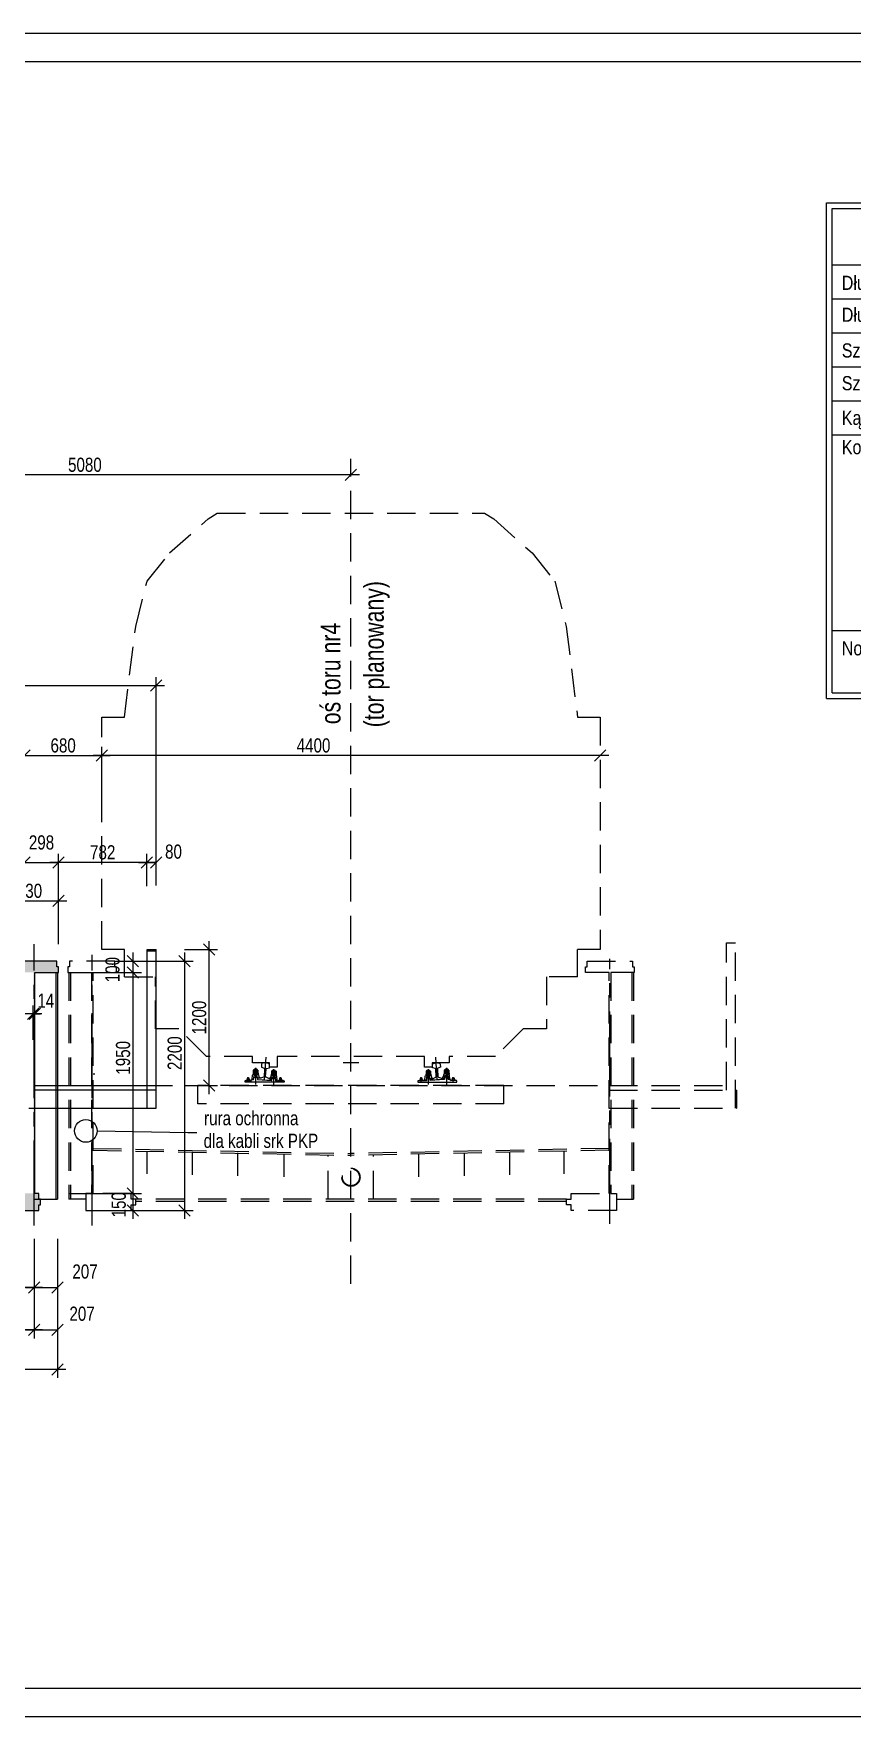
# Model space of a CAD drawing. Header units: millimetres. Extents: x -1069826 to 2704411, y -432732 to 412301.
# Drawn here: x 539081 to 546307, y -25263 to -10413 of the extents above; entities that cross this region are included whole.
import ezdxf
from ezdxf.enums import TextEntityAlignment as Align

# ---------------------------------------------------------------- set-up
doc = ezdxf.new("R2010")
doc.units = ezdxf.units.MM
doc.header["$LTSCALE"] = 1000
doc.header["$MEASUREMENT"] = 0
doc.linetypes.add('CENTER2', pattern=[1.125, 0.75, -0.125, 0.125, -0.125])
doc.linetypes.add('HIDDEN', pattern=[0.375, 0.25, -0.125])
for name, color, linetype in [('0-RAM-L', 7, 'Continuous'), ('0-T', 7, 'Continuous'), ('00XX00-S', 7, 'Continuous'), ('00XX00-T', 7, 'Continuous'), ('DROGO-T', 7, 'Continuous'), ('WIADUKT', 7, 'Continuous')]:
    doc.layers.add(name, color=color, linetype=linetype)
doc.styles.add('CDMSTYLE', font='CDMSIMPL', dxfattribs={"width": 0.8, "bigfont": 'CDMBIGPL'})
doc.styles.add('PAWEL', font='arial.ttf')
doc.dimstyles.new('CDMOG-MM-50', dxfattribs={"dimscale": 50, "dimtxt": 2.5, "dimasz": 1, "dimexe": 1.5, "dimexo": 5, "dimgap": 0.5, "dimtad": 1, "dimdec": 0, "dimrnd": 1, "dimzin": 1, "dimdsep": 46, "dimtxsty": 'CDMSTYLE', "dimblk1": 'OBLIQUE', "dimblk2": 'OBLIQUE', "dimsah": 1, "dimtsz": 1, "dimcen": -2.5, "dimdle": 1.5, "dimclrd": 9, "dimclre": 9, "dimclrt": 9, "dimadec": 0, "dimazin": 0, "dimtfac": 1, "dimtmove": 2, "dimatfit": 3, "dimldrblk": 'OBLIQUE', "dimfxl": 1, "dimtvp": 1, "dimtolj": 1, "dimtzin": 0, "dimarcsym": 0})

# ---------------------------------------------------------------- blocks, each defined once
blk = doc.blocks.new('*D68')
at = {"color": 9, "linetype": 'ByBlock', "transparency": 16777216}
for p, q in [((539077, -19291), (539077, -18989)), ((539091, -19295), (539091, -18989)), ((539027, -19114), (539127, -19014)), ((539077, -19064), (539027, -19064)), ((539041, -19114), (539141, -19014)), ((539091, -19064), (539077, -19064)), ((539091, -19064), (539077, -19064)), ((539091, -19064), (539141, -19064))]:
    blk.add_line(p, q, dxfattribs=at)
at = {"layer": 'Defpoints', "color": 0, "linetype": 'ByBlock', "transparency": 16777216}
for p in [(539077, -19064), (539077, -19541), (539091, -19545)]:
    blk.add_point(p, dxfattribs=at)
at = {"color": 9, "linetype": 'ByBlock', "transparency": 16777216, "insert": (539188, -18947), "char_height": 125, "attachment_point": 5, "style": 'CDMSTYLE'}
blk.add_mtext('\\A1;14', dxfattribs=at)
blk = doc.blocks.new('_OBLIQUE')
at = {"color": 0, "linetype": 'ByBlock'}
blk.add_line((-0.5, -0.5), (0.5, 0.5), dxfattribs=at)
blk = doc.blocks.new('*D69')
at = {"color": 9, "linetype": 'ByBlock', "transparency": 16777216}
for p, q in [((534525, -19065), (534525, -18989)), ((539152, -19064), (534450, -19064)), ((534475, -19114), (534575, -19014)), ((539027, -19114), (539127, -19014))]:
    blk.add_line(p, q, dxfattribs=at)
at = {"layer": 'Defpoints', "color": 0, "linetype": 'ByBlock', "transparency": 16777216}
for p in [(534525, -19064), (534525, -19315), (539077, -19414)]:
    blk.add_point(p, dxfattribs=at)
at = {"color": 9, "linetype": 'ByBlock', "transparency": 16777216, "insert": (537118, -18976), "char_height": 125, "attachment_point": 5, "style": 'CDMSTYLE'}
blk.add_mtext('\\A1;\\C1;4552', dxfattribs=at)
blk = doc.blocks.new('*D72')
at = {"color": 9, "linetype": 'ByBlock', "transparency": 16777216}
for p, q in [((539084, -21048), (539084, -21408)), ((536801, -21167), (536801, -21408)), ((539159, -21333), (536726, -21333)), ((536751, -21383), (536851, -21283)), ((539034, -21383), (539134, -21283))]:
    blk.add_line(p, q, dxfattribs=at)
at = {"layer": 'Defpoints', "color": 0, "linetype": 'ByBlock', "transparency": 16777216}
for p in [(536801, -20917), (539084, -20798), (536801, -21333)]:
    blk.add_point(p, dxfattribs=at)
at = {"color": 9, "linetype": 'ByBlock', "transparency": 16777216, "insert": (537943, -21246), "char_height": 125, "attachment_point": 5, "style": 'CDMSTYLE'}
blk.add_mtext('\\A1;2283', dxfattribs=at)
blk = doc.blocks.new('*D77')
at = {"color": 9, "linetype": 'ByBlock', "transparency": 16777216}
for p, q in [((539084, -21048), (539084, -21927)), ((534518, -21125), (534518, -21927)), ((534468, -21902), (534568, -21802)), ((539034, -21902), (539134, -21802)), ((539159, -21852), (534443, -21852))]:
    blk.add_line(p, q, dxfattribs=at)
at = {"layer": 'Defpoints', "color": 0, "linetype": 'ByBlock', "transparency": 16777216}
for p in [(534518, -20875), (539084, -20798), (534518, -21852)]:
    blk.add_point(p, dxfattribs=at)
at = {"color": 9, "linetype": 'ByBlock', "transparency": 16777216, "insert": (536801, -21764), "char_height": 125, "attachment_point": 5, "style": 'CDMSTYLE'}
blk.add_mtext('\\A1;\\C1;4566', dxfattribs=at)
blk = doc.blocks.new('*D79')
at = {"color": 9, "linetype": 'ByBlock', "transparency": 16777216}
for p, q in [((539291, -21048), (539291, -22276)), ((529231, -21407), (529231, -22276)), ((539366, -22201), (529156, -22201)), ((529181, -22251), (529281, -22151)), ((539241, -22251), (539341, -22151))]:
    blk.add_line(p, q, dxfattribs=at)
at = {"layer": 'Defpoints', "color": 0, "linetype": 'ByBlock', "transparency": 16777216}
for p in [(539291, -20798), (529231, -21157), (529231, -22201)]:
    blk.add_point(p, dxfattribs=at)
at = {"color": 9, "linetype": 'ByBlock', "transparency": 16777216, "insert": (534261, -22113), "char_height": 125, "attachment_point": 5, "style": 'CDMSTYLE'}
blk.add_mtext('\\A1;\\C1;10060', dxfattribs=at)
blk = doc.blocks.new('*D98')
at = {"color": 9, "linetype": 'ByBlock', "transparency": 16777216}
for p, q in [((540463, -18648), (540363, -18548)), ((540413, -18523), (540413, -20873)), ((539804, -18598), (540488, -18598)), ((540463, -20848), (540363, -20748)), ((539754, -20798), (540488, -20798))]:
    blk.add_line(p, q, dxfattribs=at)
at = {"layer": 'Defpoints', "color": 0, "linetype": 'ByBlock', "transparency": 16777216}
for p in [(539554, -18598), (539504, -20798), (540413, -20798)]:
    blk.add_point(p, dxfattribs=at)
at = {"color": 9, "linetype": 'ByBlock', "transparency": 16777216, "insert": (540326, -19410), "char_height": 125, "attachment_point": 5, "rotation": 90, "style": 'CDMSTYLE'}
blk.add_mtext('\\A1;\\C1;2200', dxfattribs=at)
blk = doc.blocks.new('*D104')
at = {"color": 9, "linetype": 'ByBlock', "transparency": 16777216}
for p, q in [((539084, -21048), (539084, -21408)), ((539291, -21048), (539291, -21408)), ((539009, -21333), (539291, -21333)), ((539034, -21383), (539134, -21283)), ((539241, -21383), (539341, -21283))]:
    blk.add_line(p, q, dxfattribs=at)
at = {"layer": 'Defpoints', "color": 0, "linetype": 'ByBlock', "transparency": 16777216}
for p in [(539084, -20798), (539291, -20798), (539291, -21333)]:
    blk.add_point(p, dxfattribs=at)
at = {"color": 9, "linetype": 'ByBlock', "transparency": 16777216, "insert": (539534, -21192), "char_height": 125, "attachment_point": 5, "style": 'CDMSTYLE'}
blk.add_mtext('\\A1;207', dxfattribs=at)
blk = doc.blocks.new('*D105')
at = {"color": 9, "linetype": 'ByBlock', "transparency": 16777216}
for p, q in [((539084, -21298), (539084, -21927)), ((539291, -21566), (539291, -21927)), ((539034, -21902), (539134, -21802)), ((539241, -21902), (539341, -21802)), ((539009, -21852), (539291, -21852))]:
    blk.add_line(p, q, dxfattribs=at)
at = {"layer": 'Defpoints', "color": 0, "linetype": 'ByBlock', "transparency": 16777216}
for p in [(539084, -21048), (539291, -21316), (539291, -21852)]:
    blk.add_point(p, dxfattribs=at)
at = {"color": 9, "linetype": 'ByBlock', "transparency": 16777216, "insert": (539508, -21710), "char_height": 125, "attachment_point": 5, "style": 'CDMSTYLE'}
blk.add_mtext('\\A1;207', dxfattribs=at)
blk = doc.blocks.new('*D108')
at = {"color": 9, "linetype": 'ByBlock', "transparency": 16777216}
for p, q in [((528286, -16166), (540236, -16166)), ((528311, -16216), (528411, -16116)), ((528361, -17924), (528361, -16091)), ((540111, -16216), (540211, -16116)), ((540161, -17877), (540161, -16091))]:
    blk.add_line(p, q, dxfattribs=at)
at = {"layer": 'Defpoints', "color": 0, "linetype": 'ByBlock', "transparency": 16777216}
for p in [(540161, -16166), (528361, -18174), (540161, -18127)]:
    blk.add_point(p, dxfattribs=at)
at = {"color": 9, "linetype": 'ByBlock', "transparency": 16777216, "insert": (534261, -16078), "char_height": 125, "attachment_point": 5, "style": 'CDMSTYLE'}
blk.add_mtext('\\A1;\\C1;11800', dxfattribs=at)
blk = doc.blocks.new('*D114')
at = {"color": 9, "linetype": 'ByBlock', "transparency": 16777216}
for p, q in [((539299, -18198), (539299, -17651)), ((540081, -17937), (540081, -17651)), ((540156, -17726), (539224, -17726)), ((539249, -17776), (539349, -17676)), ((540031, -17776), (540131, -17676))]:
    blk.add_line(p, q, dxfattribs=at)
at = {"layer": 'Defpoints', "color": 0, "linetype": 'ByBlock', "transparency": 16777216}
for p in [(539299, -17726), (540081, -18187), (539299, -18448)]:
    blk.add_point(p, dxfattribs=at)
at = {"color": 9, "linetype": 'ByBlock', "transparency": 16777216, "insert": (539690, -17638), "char_height": 125, "attachment_point": 5, "style": 'CDMSTYLE'}
blk.add_mtext('\\A1;782', dxfattribs=at)
blk = doc.blocks.new('A$C05BD7996')
at = {"color": 40, "linetype": 'HIDDEN'}
for p, q in [((1020, 4919), (940, 4869)), ((3380, 4919), (1020, 4919)), ((3460, 4869), (3380, 4919)), ((940, 4869), (600, 4569)), ((3800, 4569), (3460, 4869)), ((600, 4569), (400, 4319)), ((4000, 4319), (3800, 4569)), ((400, 4319), (300, 3919)), ((4100, 3919), (4000, 4319)), ((300, 3919), (200, 3119)), ((4200, 3119), (4100, 3919)), ((200, 3119), (0, 3119)), ((0, 3119), (0, 1069)), ((4400, 3119), (4200, 3119)), ((4400, 1069), (4400, 3119)), ((0, 1069), (200, 1069)), ((4200, 1069), (4400, 1069)), ((475, 829), (475, 369)), ((3925, 369), (3925, 829)), ((475, 369), (680, 369)), ((680, 369), (925, 124)), ((3475, 124), (3720, 369)), ((3720, 369), (3925, 369)), ((925, 124), (1333, 124)), ((1333, 124), (1333, 69)), ((1333, 69), (1483, 69)), ((1483, 69), (1483, 31)), ((1483, 31), (1550, 31)), ((1550, 31), (1550, 124)), ((1550, 124), (2851, 124)), ((2851, 124), (2851, 31)), ((2851, 31), (2918, 31)), ((2918, 31), (2918, 69)), ((2918, 69), (3068, 69)), ((3068, 69), (3068, 124)), ((3068, 124), (3475, 124))]:
    blk.add_line(p, q, dxfattribs=at)
at = {"layer": '0-T', "color": 40, "linetype": 'HIDDEN'}
for p, q in [((200, 829), (200, 1069)), ((4200, 829), (4200, 1069)), ((200, 829), (475, 829)), ((4200, 829), (3925, 829))]:
    blk.add_line(p, q, dxfattribs=at)
at = {"layer": '0-T', "color": 9, "linetype": 'Continuous'}
for p, q in [((2131, 69), (2269, 69)), ((2200, 0), (2200, 137))]:
    blk.add_line(p, q, dxfattribs=at)
blk = doc.blocks.new('A$C3471609C')
at = {"layer": '0-T', "color": 9, "linetype": 'Continuous'}
blk.add_blockref('A$C05BD7996', (0, 0), dxfattribs=at)
blk = doc.blocks.new('*D208')
at = {"color": 9, "linetype": 'ByBlock', "transparency": 16777216}
for p, q in [((539631, -16992), (539731, -16892)), ((539681, -17319), (539681, -16867)), ((544031, -16992), (544131, -16892)), ((544156, -16942), (539606, -16942))]:
    blk.add_line(p, q, dxfattribs=at)
at = {"layer": 'Defpoints', "color": 0, "linetype": 'ByBlock', "transparency": 16777216}
for p in [(539681, -16942), (539681, -17569), (544081, -17569)]:
    blk.add_point(p, dxfattribs=at)
at = {"color": 9, "linetype": 'ByBlock', "transparency": 16777216, "insert": (541551, -16854), "char_height": 125, "attachment_point": 5, "style": 'CDMSTYLE'}
blk.add_mtext('\\A1;4400', dxfattribs=at)
blk = doc.blocks.new('*D209')
at = {"color": 9, "linetype": 'ByBlock', "transparency": 16777216}
for p, q in [((540081, -17930), (540081, -17651)), ((540161, -17930), (540161, -17651)), ((540006, -17726), (540161, -17726)), ((540031, -17776), (540131, -17676)), ((540111, -17776), (540211, -17676))]:
    blk.add_line(p, q, dxfattribs=at)
at = {"layer": 'Defpoints', "color": 0, "linetype": 'ByBlock', "transparency": 16777216}
for p in [(540161, -17726), (540081, -18180), (540161, -18180)]:
    blk.add_point(p, dxfattribs=at)
at = {"color": 9, "linetype": 'ByBlock', "transparency": 16777216, "insert": (540315, -17632), "char_height": 125, "attachment_point": 5, "style": 'CDMSTYLE'}
blk.add_mtext('\\A1;80', dxfattribs=at)
blk = doc.blocks.new('*D210')
at = {"color": 9, "linetype": 'ByBlock', "transparency": 16777216}
for p, q in [((536751, -14356), (536851, -14256)), ((536801, -14396), (536801, -14231)), ((541831, -14356), (541931, -14256)), ((541956, -14306), (536726, -14306))]:
    blk.add_line(p, q, dxfattribs=at)
at = {"layer": 'Defpoints', "color": 0, "linetype": 'ByBlock', "transparency": 16777216}
for p in [(536801, -14306), (536801, -14646), (541881, -14646)]:
    blk.add_point(p, dxfattribs=at)
at = {"color": 9, "linetype": 'ByBlock', "transparency": 16777216, "insert": (539533, -14218), "char_height": 125, "attachment_point": 5, "style": 'CDMSTYLE'}
blk.add_mtext('\\A1;5080', dxfattribs=at)
blk = doc.blocks.new('*D227')
at = {"color": 9, "linetype": 'ByBlock', "transparency": 16777216}
for p, q in [((538951, -16992), (539051, -16892)), ((539631, -16992), (539731, -16892)), ((539681, -17036), (539681, -16867)), ((538926, -16942), (539756, -16942))]:
    blk.add_line(p, q, dxfattribs=at)
at = {"layer": 'Defpoints', "color": 0, "linetype": 'ByBlock', "transparency": 16777216}
for p in [(539681, -16942), (539001, -17286), (539681, -17286)]:
    blk.add_point(p, dxfattribs=at)
at = {"color": 9, "linetype": 'ByBlock', "transparency": 16777216, "insert": (539341, -16854), "char_height": 125, "attachment_point": 5, "style": 'CDMSTYLE'}
blk.add_mtext('\\A1;680', dxfattribs=at)
blk = doc.blocks.new('A$C067C1C42')
at = {"layer": '0-T', "color": 9}
for p, q in [((0, 8750), (18084, 8750)), ((0, 4650), (0, 8750)), ((100, 8650), (17984, 8650)), ((100, 4650), (100, 8650)), ((17984, 8650), (17984, 4650)), ((18084, 4650), (18084, 8750)), ((100, 7650), (17984, 7650)), ((4573, 4650), (4573, 7650)), ((100, 7050), (17984, 7050)), ((100, 6450), (17984, 6450)), ((100, 5850), (17984, 5850)), ((100, 5250), (17984, 5250)), ((0, 0), (0, 4650)), ((100, 4650), (17984, 4650)), ((100, 100), (100, 4650)), ((4573, 100), (4573, 4650)), ((17984, 4650), (17984, 100)), ((18084, 886), (18084, 4650)), ((100, 1200), (17984, 1200)), ((0, 0), (18084, 0)), ((100, 100), (17984, 100))]:
    blk.add_line(p, q, dxfattribs=at)
at = {"layer": '0-T', "color": 3, "linetype": 'Continuous'}
blk.add_spline([(10189, 882), (10118, 832), (10065, 797), (10027, 830), (10074, 873), (10138, 829), (10168, 803)], degree=3, dxfattribs=at)
at = {"layer": '0-T', "color": 1, "linetype": 'Continuous', "style": 'PAWEL'}
blk.add_text('METRYKA OBIEKTU', height=500, dxfattribs=at).set_placement((7073, 8150), align=Align.MIDDLE)
at = {"layer": '0-T', "color": 1, "style": 'CDMSTYLE', "width": 0.85}
for s, p in [('Długość całkowita:', (270, 7210)), ('Długość przęsła:', (270, 6647)), ('Szerokość całkowita:', (270, 6017)), ('Szerokości użytkowe:', (270, 5439)), ('Kąt skosu konstrukcji:', (270, 4827)), ('Konstrukcja nośna:', (270, 4310)), ('Nośność:', (270, 760))]:
    blk.add_text(s, height=250, dxfattribs=at).set_placement(p)
at = {"layer": '0-T', "color": 3, "linetype": 'Continuous', "style": 'CDMSTYLE', "width": 0.85}
for s, p in [('43.70m', (4802, 7210)), ('31.00m', (4802, 6610)), ('11.80m', (4802, 6017)), ('4.4m+4.4m', (4802, 5439)), ('38%%d', (4802, 4827)), ('Obiekt składa się z dwóch oddzielnych równoległych konstrukcji przęseł ', (4802, 4310)), ('po jednym dla toru. Każda z części to ustrój jednoprzesłowy wolnopodparty.', (4802, 3810)), ('z jazdą dołem. Konstrukcja przęsła stalowa składa się z dwóch belek ', (4802, 3310)), ('i pomostu złożonego z: poprzecznic, żeberek podłużnych i blachy pomostowej.', (4802, 2842)), ('Konstrukcja nośna przyczółków to pale żelbetowe zwieńczone oczepem.', (4802, 2330)), ('Lico przyczółków zaprojektowano ze stalowych grodzic tworzących ', (4802, 1879)), ('ścianki szczelne. ', (4802, 1426)), ('Obciążenie kolejowe klasa k+2,  k=1,21 wg PN-84/S-10030', (4802, 760)), ('prędkości ponad 160 km/h', (4802, 320))]:
    blk.add_text(s, height=250, dxfattribs=at).set_placement(p)
blk = doc.blocks.new('*D712')
at = {"color": 9, "linetype": 'ByBlock', "transparency": 16777216}
for p, q in [((539299, -18448), (539299, -17651)), ((538926, -17726), (539299, -17726)), ((538951, -17776), (539051, -17676)), ((539249, -17776), (539349, -17676))]:
    blk.add_line(p, q, dxfattribs=at)
at = {"layer": 'Defpoints', "color": 0, "linetype": 'ByBlock', "transparency": 16777216}
for p in [(539299, -17726), (539299, -18698), (539001, -18729)]:
    blk.add_point(p, dxfattribs=at)
at = {"color": 9, "linetype": 'ByBlock', "transparency": 16777216, "insert": (539150, -17551), "char_height": 125, "attachment_point": 5, "style": 'CDMSTYLE'}
blk.add_mtext('\\A1;298', dxfattribs=at)
blk = doc.blocks.new('*D716')
at = {"color": 9, "linetype": 'ByBlock', "transparency": 16777216}
for p, q in [((540007, -18648), (539907, -18548)), ((539957, -18523), (539957, -18698)), ((539549, -18698), (540032, -18698)), ((539839, -18598), (540032, -18598)), ((540007, -18748), (539907, -18648))]:
    blk.add_line(p, q, dxfattribs=at)
at = {"layer": 'Defpoints', "color": 0, "linetype": 'ByBlock', "transparency": 16777216}
for p in [(539299, -18698), (539589, -18598), (539957, -18698)]:
    blk.add_point(p, dxfattribs=at)
at = {"color": 9, "linetype": 'ByBlock', "transparency": 16777216, "insert": (539777, -18673), "char_height": 125, "attachment_point": 5, "rotation": 90, "style": 'CDMSTYLE'}
blk.add_mtext('\\A1;100', dxfattribs=at)
blk = doc.blocks.new('*D717')
at = {"color": 9, "linetype": 'ByBlock', "transparency": 16777216}
for p, q in [((540007, -18748), (539907, -18648)), ((539957, -18623), (539957, -20723)), ((540007, -20698), (539907, -20598)), ((539391, -20648), (540032, -20648))]:
    blk.add_line(p, q, dxfattribs=at)
at = {"layer": 'Defpoints', "color": 0, "linetype": 'ByBlock', "transparency": 16777216}
for p in [(539589, -18698), (539141, -20648), (539957, -20648)]:
    blk.add_point(p, dxfattribs=at)
at = {"color": 9, "linetype": 'ByBlock', "transparency": 16777216, "insert": (539870, -19451), "char_height": 125, "attachment_point": 5, "rotation": 90, "style": 'CDMSTYLE'}
blk.add_mtext('\\A1;1950', dxfattribs=at)
blk = doc.blocks.new('*D718')
at = {"color": 9, "linetype": 'ByBlock', "transparency": 16777216}
for p, q in [((540007, -20698), (539907, -20598)), ((539957, -20573), (539957, -20873)), ((540007, -20848), (539907, -20748)), ((539749, -20798), (540032, -20798))]:
    blk.add_line(p, q, dxfattribs=at)
at = {"layer": 'Defpoints', "color": 0, "linetype": 'ByBlock', "transparency": 16777216}
for p in [(539141, -20648), (539499, -20798), (539957, -20798)]:
    blk.add_point(p, dxfattribs=at)
at = {"color": 9, "linetype": 'ByBlock', "transparency": 16777216, "insert": (539832, -20748), "char_height": 125, "attachment_point": 5, "rotation": 90, "style": 'CDMSTYLE'}
blk.add_mtext('\\A1;150', dxfattribs=at)
blk = doc.blocks.new('SZPKOL')
at = {"color": 0, "linetype": 'ByBlock'}
blk.add_lwpolyline([(12, 4, 0.138548), (-12, 5), (-9, 22), (0, 24), (9, 22)], format="xyb", close=True, dxfattribs=at)
for start, end in [(102.9105, 124.2422), (55.7578, 72.0998)]:
    blk.add_arc((-2, -38), 45.5, start, end, dxfattribs=at)
blk = doc.blocks.new('SRUKOL')
at = {"color": 0, "linetype": 'ByBlock'}
for p, q in [((0, 10), (-22, 10)), ((-22, 10), (-22, 0)), ((-11, 5), (-22, 5)), ((0, 0), (-22, 0)), ((-20, 37), (-20, 24)), ((-20, 24), (-20, 11)), ((-17, 5), (-17, 0)), ((0, 39), (-15, 39)), ((0, 10), (-15, 10)), ((-13, 42), (-10, 44)), ((-13, 39), (-13, 42)), ((-13, 42), (13, 42)), ((-12, 5), (-12, 0)), ((-11, 10), (11, 5)), ((-11, 5), (11, 0)), ((-10, 44), (-10, 38)), ((-10, 44), (10, 44)), ((-10, 37), (-10, 24)), ((-10, 24), (-10, 11)), ((0, 39), (15, 39)), ((0, 10), (15, 10)), ((0, 10), (22, 10)), ((0, 0), (22, 0)), ((13, 42), (10, 44)), ((10, 44), (10, 38)), ((10, 37), (10, 24)), ((10, 24), (10, 11)), ((11, 5), (22, 5)), ((12, 10), (12, 5)), ((13, 39), (13, 42)), ((17, 10), (17, 5)), ((20, 37), (20, 24)), ((20, 24), (20, 11)), ((22, 10), (22, 0))]:
    blk.add_line(p, q, dxfattribs=at)
for centre, radius, start, end in [((-15, 29), 10, 60, 120), ((-15, 20), 10, 240, 300), ((0, -1), 40, 90, 104.6015), ((0, 50), 40, 255.3985, 270), ((0, -1), 40, 75.3985, 90), ((0, 50), 40, 270, 284.6015), ((15, 29), 10, 60, 120), ((15, 20), 10, 240, 300)]:
    blk.add_arc(centre, radius, start, end, dxfattribs=at)
blk = doc.blocks.new('*D752')
at = {"color": 9, "linetype": 'ByBlock', "transparency": 16777216}
for p, q in [((540411, -18496), (540704, -18496)), ((540679, -18546), (540579, -18446)), ((540629, -19771), (540629, -18421)), ((540411, -19696), (540704, -19696)), ((540679, -19746), (540579, -19646))]:
    blk.add_line(p, q, dxfattribs=at)
at = {"layer": 'Defpoints', "color": 0, "linetype": 'ByBlock', "transparency": 16777216}
for p in [(540161, -18496), (540629, -18496), (540161, -19696)]:
    blk.add_point(p, dxfattribs=at)
at = {"color": 9, "linetype": 'ByBlock', "transparency": 16777216, "insert": (540542, -19096), "char_height": 125, "attachment_point": 5, "rotation": 90, "style": 'CDMSTYLE'}
blk.add_mtext('\\A1;1200', dxfattribs=at)
blk = doc.blocks.new('*D771')
at = {"color": 9, "linetype": 'ByBlock', "transparency": 16777216}
for p, q in [((538794, -18066), (539374, -18066)), ((538819, -18116), (538919, -18016)), ((539249, -18116), (539349, -18016)), ((539299, -18448), (539299, -17991))]:
    blk.add_line(p, q, dxfattribs=at)
at = {"layer": 'Defpoints', "color": 0, "linetype": 'ByBlock', "transparency": 16777216}
for p in [(539299, -18066), (538869, -18698), (539299, -18698)]:
    blk.add_point(p, dxfattribs=at)
at = {"color": 9, "linetype": 'ByBlock', "transparency": 16777216, "insert": (539044, -17978), "char_height": 125, "attachment_point": 5, "style": 'CDMSTYLE'}
blk.add_mtext('\\A1;430', dxfattribs=at)

msp = doc.modelspace()

# ---------------------------------------------------------------- hatches: boundary and pattern name
at = {"layer": 'DROGO-T', "linetype": 'Continuous'}
msp.add_hatch(color=9, dxfattribs=at).paths.add_polyline_path([(539091.1144, -18697.6844), (539299.1144, -18697.6844), (539299.1144, -18647.6844), (539284.1144, -18647.6844), (539284.1144, -18597.6844), (538884.1144, -18597.6844), (538884.1144, -18647.6844), (538869.1144, -18647.6844), (538869.1144, -18697.6844), (539077.1144, -18697.6844), (539077.1144, -20647.6844), (538726.1144, -20647.6844), (538726.1144, -20697.6844), (538681.1144, -20697.6844), (538681.1144, -20747.6844), (538726.1144, -20747.6844), (538726.1144, -20797.6844), (539126.1144, -20797.6844), (539126.1144, -20747.6844), (539141.1144, -20747.6844), (539141.1144, -20697.6844), (539126.1144, -20697.6844), (539126.1144, -20647.6844), (539091.1144, -20647.6844)])

# ---------------------------------------------------------------- linework, layer by layer
at = {"color": 40, "linetype": 'HIDDEN'}
for p, q in [((541881.1144, -21447.0111), (541881.1144, -14164.2624)), ((545196.0311, -18436.1741), (545276.0311, -18436.1741)), ((545196.0311, -19736.1741), (545196.0311, -18436.1741)), ((545276.0311, -19896.1741), (545276.0311, -18436.1741)), ((539391.1144, -18697.6844), (539391.1144, -20697.6844)), ((539405.1144, -18697.6844), (539405.1144, -20697.6844)), ((544360.0311, -18697.6844), (544360.0311, -20697.6844)), ((544374.0311, -18697.6844), (544374.0311, -20697.6844)), ((539620.1144, -19596.1741), (539605.1144, -19596.1741)), ((539681.1144, -19696.1741), (544081.1144, -19696.1741)), ((540531.1144, -19856.1741), (540531.1144, -19696.1741)), ((543231.1144, -19696.1741), (540531.1144, -19696.1741)), ((543231.1144, -19856.1741), (543231.1144, -19696.1741)), ((544160.0311, -19696.1741), (545196.0311, -19696.1741)), ((544160.0311, -19736.1741), (545276.0311, -19736.1741)), ((543231.1144, -19856.1741), (540531.1144, -19856.1741)), ((544160.0311, -19896.1741), (545288.0311, -19896.1741)), ((539541.1144, -20697.6844), (539391.1144, -20697.6844)), ((544224.0311, -20697.6844), (544374.0311, -20697.6844))]:
    msp.add_line(p, q, dxfattribs=at)
at = {"color": 40, "linetype": 'ByBlock'}
for p, q in [((541119.2179, -19647.3021), (541131.858, -19444.0061)), ((542643.011, -19647.3021), (542630.3708, -19444.0061)), ((541118.6079, -19495.5519), (541128.4643, -19496.1648)), ((541138.3207, -19496.7776), (541128.4643, -19496.1648)), ((542623.9082, -19496.7776), (542633.7646, -19496.1648)), ((542643.621, -19495.5519), (542633.7646, -19496.1648)), ((540974.6792, -19666.3021), (540974.6792, -19622.9527)), ((541260.3587, -19666.3021), (541260.3587, -19622.9527)), ((542500.511, -19666.3021), (542500.511, -19622.9527)), ((542784.27, -19666.3021), (542784.27, -19622.9527))]:
    msp.add_line(p, q, dxfattribs=at)
at = {"color": 40, "linetype": 'Continuous'}
for p, q in [((541038.3129, -19540.0597), (541038.3129, -19685.4058)), ((541199.0114, -19552.4152), (541199.0114, -19685.4058)), ((542563.2175, -19552.4152), (542563.2175, -19685.4058)), ((542723.916, -19540.0597), (542723.916, -19685.4058)), ((545276.0311, -19896.1741), (545276.0311, -19736.1741)), ((545288.0311, -19896.1741), (545288.0311, -19736.1741))]:
    msp.add_line(p, q, dxfattribs=at)
at = {"color": 40, "linetype": 'ByBlock'}
for points in [[(541053.8963, -19610.428, 0.3712473172), (541050.9295, -19607.873), (541026.577, -19607.873, 0.3884789017), (541023.5888, -19610.6074), (541021.0606, -19639.0501, -0.3884789017), (541019.0684, -19640.873), (541010.033, -19640.873, -0.4404252002), (541008.0408, -19638.6959), (541011.1991, -19603.1647, -0.3884789017), (541019.1677, -19595.873), (541059.5414, -19595.873, -0.3712473172), (541064.486, -19600.1313), (541066.969, -19616.3881, 0.2821906733), (541070.3325, -19620.3898), (541072.2281, -19621.0217, -0.2888244162), (541073.5802, -19622.671), (541074.1723, -19627.4083, -0.4182312619), (541072.4086, -19629.6442), (541058.4153, -19630.2866, -0.4030592776), (541056.2166, -19628.5955)], [(542708.3326, -19610.428, -0.3712473172), (542711.2994, -19607.873), (542735.6518, -19607.873, -0.3884789017), (542738.64, -19610.6074), (542741.1683, -19639.0501, 0.3884789017), (542743.1604, -19640.873), (542752.1959, -19640.873, 0.4404252002), (542754.188, -19638.6959), (542751.0297, -19603.1647, 0.3884789017), (542743.0611, -19595.873), (542702.6875, -19595.873, 0.3712473172), (542697.7428, -19600.1313), (542695.2599, -19616.3881, -0.2821906733), (542691.8963, -19620.3898), (542690.0008, -19621.0217, 0.2888244162), (542688.6487, -19622.671), (542688.0565, -19627.4083, 0.4182312619), (542689.8202, -19629.6442), (542703.8135, -19630.2866, 0.4030592776), (542706.0123, -19628.5955)], [(541291.7179, -19658.3021), (541291.7179, -19664.3021, -0.4142135624), (541289.7179, -19666.3021), (540948.7179, -19666.3021, -0.4142135624), (540946.7179, -19664.3021), (540946.7179, -19656.3021, -0.4142135624), (540951.7179, -19651.3021), (541000.7179, -19651.3021, 0.4142135624), (541002.7179, -19649.3021), (541002.7179, -19643.3021, -0.4142135624), (541004.7179, -19641.3021), (541020.9079, -19641.3021, 0.3853135861), (541022.898, -19639.5012), (541024.7179, -19621.3021), (541051.9079, -19621.3021, -0.3853135861), (541053.898, -19623.1031), (541055.7552, -19641.6752, 0.3675893215), (541057.6211, -19643.4723), (541180.5889, -19651.118, 0.4032511839), (541182.7031, -19649.3208), (541184.3313, -19633.0385, -0.3853135861), (541186.3214, -19631.2375), (541211.7014, -19631.2375, -0.3853135861), (541213.6915, -19633.0385), (541215.5378, -19651.5012, 0.3853135861), (541217.5278, -19653.3021), (541286.7179, -19653.3021, -0.4142135624)], [(541183.428, -19620.3633, -0.3712473172), (541186.3948, -19617.8083), (541210.7472, -19617.8083, -0.3884789017), (541213.7354, -19620.5427), (541216.2637, -19648.9854, 0.3884789017), (541218.2558, -19650.8083), (541227.2913, -19650.8083, 0.4404252002), (541229.2835, -19648.6312), (541226.1251, -19613.1, 0.3884789017), (541218.1565, -19605.8083), (541177.7829, -19605.8083, 0.3712473172), (541172.8382, -19610.0666), (541170.9318, -19622.7762, -0.2821906733), (541167.5683, -19626.7779), (541165.6727, -19627.4097, 0.2888244162), (541164.3206, -19629.059), (541163.7285, -19633.7964, 0.4182312619), (541165.4922, -19636.0322), (541178.909, -19637.523, 0.4030592776), (541181.1077, -19635.8319)], [(542470.511, -19658.3021), (542470.511, -19664.3021, 0.4142135624), (542472.511, -19666.3021), (542813.511, -19666.3021, 0.4142135624), (542815.511, -19664.3021), (542815.511, -19656.3021, 0.4142135624), (542810.511, -19651.3021), (542761.511, -19651.3021, -0.4142135624), (542759.511, -19649.3021), (542759.511, -19643.3021, 0.4142135624), (542757.511, -19641.3021), (542741.321, -19641.3021, -0.3853135861), (542739.3309, -19639.5012), (542737.511, -19621.3021), (542710.321, -19621.3021, 0.3853135861), (542708.3309, -19623.1031), (542706.4737, -19641.6752, -0.3675893215), (542704.6077, -19643.4723), (542581.64, -19651.118, -0.4032511839), (542579.5258, -19649.3208), (542577.8976, -19633.0385, 0.3853135861), (542575.9075, -19631.2375), (542550.5274, -19631.2375, 0.3853135861), (542548.5374, -19633.0385), (542546.6911, -19651.5012, -0.3853135861), (542544.701, -19653.3021), (542475.511, -19653.3021, 0.4142135624)], [(542578.8009, -19620.3633, 0.3712473172), (542575.8341, -19617.8083), (542551.4816, -19617.8083, 0.3884789017), (542548.4934, -19620.5427), (542545.9652, -19648.9854, -0.3884789017), (542543.973, -19650.8083), (542534.9375, -19650.8083, -0.4404252002), (542532.9454, -19648.6312), (542536.1037, -19613.1, -0.3884789017), (542544.0723, -19605.8083), (542584.4459, -19605.8083, -0.3712473172), (542589.3906, -19610.0666), (542591.297, -19622.7762, 0.2821906733), (542594.6606, -19626.7779), (542596.5561, -19627.4097, -0.2888244162), (542597.9082, -19629.059), (542598.5004, -19633.7964, -0.4182312619), (542596.7367, -19636.0322), (542583.3199, -19637.523, -0.4030592776), (542581.1212, -19635.8319)]]:
    msp.add_lwpolyline(points, format="xyb", close=True, dxfattribs=at)
for points in [[(541118.6023, -19495.5518, 0.0400453116), (541105.8327, -19496.3405, 0.0208536297), (541104.7607, -19496.5008, 0.0073706032), (541102.4362, -19496.8999, 0.3436263764), (541092.6638, -19507.951), (541091.0619, -19533.7161), (541113.7986, -19543.1609, -0.3201025237), (541118.0998, -19550.0597), (541114.0495, -19615.2017, -0.3037627518), (541109.3252, -19621.3917), (541090.4627, -19627.8332, -0.0758561922), (541078.5851, -19629.9658), (541060.235, -19630.4473, 0.3885725436), (541057.3195, -19633.2601), (541056.8383, -19640.9991), (541181.5974, -19648.7561), (541182.0786, -19641.0171, 0.3885725436), (541179.5339, -19637.8648), (541161.3849, -19635.114, -0.0758561922), (541149.8629, -19631.5264), (541131.9436, -19622.798, -0.3037627518), (541128.0225, -19616.0705), (541132.0728, -19550.9285, -0.3201025237), (541137.1954, -19544.6156), (541160.927, -19538.06), (541162.5289, -19512.2949, 0.3436263764), (541154.2008, -19500.1184, 0.0073706032), (541151.9436, -19499.4345, 0.0208536297), (541150.8998, -19499.1426, 0.0400453116), (541138.3262, -19496.7782)], [(542643.6265, -19495.5518, -0.0400453116), (542656.3962, -19496.3405, -0.0208536297), (542657.4682, -19496.5008, -0.0073706032), (542659.7926, -19496.8999, -0.3436263764), (542669.565, -19507.951), (542671.167, -19533.7161), (542648.4303, -19543.1609, 0.3201025237), (542644.1291, -19550.0597), (542648.1794, -19615.2017, 0.3037627518), (542652.9037, -19621.3917), (542671.7661, -19627.8332, 0.0758561922), (542683.6437, -19629.9658), (542701.9938, -19630.4473, -0.3885725436), (542704.9093, -19633.2601), (542705.3905, -19640.9991), (542580.6314, -19648.7561), (542580.1503, -19641.0171, -0.3885725436), (542582.6949, -19637.8648), (542600.844, -19635.114, 0.0758561922), (542612.366, -19631.5264), (542630.2852, -19622.798, 0.3037627518), (542634.2064, -19616.0705), (542630.1561, -19550.9285, 0.3201025237), (542625.0334, -19544.6156), (542601.3019, -19538.06), (542599.6999, -19512.2949, -0.3436263764), (542608.0281, -19500.1184, -0.0073706032), (542610.2852, -19499.4345, -0.0208536297), (542611.3291, -19499.1426, -0.0400453116), (542623.9027, -19496.7782)]]:
    msp.add_lwpolyline(points, format="xyb", dxfattribs=at)
at = {"color": 40, "linetype": 'Continuous'}
msp.add_point((541881.1144, -19496.1741), dxfattribs=at)
at = {"layer": '0-RAM-L', "color": 3, "linetype": 'Continuous'}
for points in [[(521970.7477, -25262.6706), (555370.1862, -25262.6706), (555370.1862, -10412.6706), (521970.7477, -10412.6706)], [(523101.8016, -25012.6706), (555120.1862, -25012.6706), (555120.1862, -10662.6706), (523101.8016, -10662.6706)]]:
    msp.add_lwpolyline(points, close=True, dxfattribs=at)
at = {"layer": '0-T', "color": 40, "linetype": 'CENTER2'}
for p, q in [((539084.1144, -20931.6415), (539084.1144, -18448.4509)), ((539598.1144, -20931.6415), (539598.1144, -18542.9835)), ((539084.1144, -20931.6415), (539084.1144, -18592.9835)), ((539598.1144, -20931.6415), (539598.1144, -18592.9835)), ((544167.0311, -20917.3305), (544167.0311, -18578.6725))]:
    msp.add_line(p, q, dxfattribs=at)
at = {"layer": '0-T', "color": 9, "linetype": 'Continuous'}
for p, q in [((540081.1144, -19896.1741), (540081.1144, -18496.1741)), ((540081.1144, -19576.1741), (540081.1144, -18496.1741)), ((540161.1144, -19896.1741), (540161.1144, -18496.1741)), ((540161.1144, -19736.1741), (540161.1144, -18496.1741)), ((539277.1144, -18697.6844), (539277.1144, -20697.6844)), ((539291.1144, -18697.6844), (539291.1144, -20697.6844)), ((539037.1144, -19896.1741), (540161.1144, -19896.1741)), ((539091.1144, -20697.6844), (539291.1144, -20697.6844))]:
    msp.add_line(p, q, dxfattribs=at)
at = {"layer": '0-T', "color": 1, "linetype": 'Continuous'}
for p, q in [((540081.1144, -18496.1741), (540161.1144, -18496.1741)), ((540081.1144, -18506.1741), (540161.1144, -18506.1741)), ((539091.1144, -19696.1741), (540161.1144, -19696.1741)), ((539091.1144, -19696.1741), (540161.1144, -19696.1741)), ((540161.1144, -19736.1741), (539091.1144, -19736.1741))]:
    msp.add_line(p, q, dxfattribs=at)
at = {"layer": '0-T', "color": 40, "linetype": 'HIDDEN'}
for p, q in [((539605.1144, -20250.6541), (541881.1144, -20296.1741)), ((539605.1144, -20266.6541), (541881.1144, -20312.1741)), ((540080.8345, -20274.1713), (540080.8345, -20476.1685)), ((540480.8345, -20282.1713), (540480.8345, -20484.1685)), ((540880.8345, -20290.1713), (540880.8345, -20492.1685)), ((541290.8345, -20500.3685), (541290.8345, -20300.3685)), ((541680.8345, -20697.6844), (541680.8345, -20308.1685)), ((544160.0311, -20250.5958), (541881.1144, -20296.1741)), ((544160.0311, -20266.5958), (541881.1144, -20312.1741)), ((542080.8345, -20697.6844), (542080.8345, -20308.1797)), ((542480.8345, -20500.1797), (542480.8345, -20300.1797)), ((542880.8345, -20290.1825), (542880.8345, -20492.1797)), ((543280.8345, -20282.1825), (543280.8345, -20484.1797)), ((543759.7511, -20274.1825), (543759.7511, -20476.1797)), ((543784.0311, -20697.6844), (539981.1144, -20697.6844)), ((543784.0311, -20717.6844), (539981.1144, -20717.6844))]:
    msp.add_line(p, q, dxfattribs=at)
at = {"layer": '0-T', "color": 9, "linetype": 'HIDDEN'}
for radius in [80, 75]:
    msp.add_circle((541881.1144, -20504.9293), radius, dxfattribs=at)
at = {"layer": '00XX00-S', "color": 9, "linetype": 'Continuous', "flags": 128}
msp.add_lwpolyline([(540521.5556, -20111.9881), (540441.7781, -20111.9881), (539641.099, -20097.9297)], dxfattribs=at)
at = {"layer": 'DROGO-T', "color": 2, "linetype": 'Continuous'}
for points in [[(538726.1144, -20797.6844), (539126.1144, -20797.6844), (539126.1144, -20747.6844), (539141.1144, -20747.6844), (539141.1144, -20697.6844), (539126.1144, -20697.6844), (539126.1144, -20647.6844), (539091.1144, -20647.6844), (539091.1144, -18697.6844), (539299.1144, -18697.6844), (539299.1144, -18647.6844), (539284.1144, -18647.6844), (539284.1144, -18597.6844)], [(539284.1144, -18597.6844), (538884.1144, -18597.6844)]]:
    msp.add_lwpolyline(points, dxfattribs=at)
at = {"layer": 'DROGO-T', "color": 40, "linetype": 'HIDDEN'}
for points in [[(539541.1144, -20797.6844), (539941.1144, -20797.6844), (539941.1144, -20747.6844), (539981.1144, -20747.6844), (539981.1144, -20697.6844), (539941.1144, -20697.6844), (539941.1144, -20647.6844), (539605.1144, -20647.6844), (539605.1144, -18697.6844), (539813.1144, -18697.6844), (539813.1144, -18647.6844), (539798.1144, -18647.6844), (539798.1144, -18597.6844), (539398.1144, -18597.6844), (539398.1144, -18647.6844), (539383.1144, -18647.6844), (539383.1144, -18697.6844), (539591.1144, -18697.6844), (539591.1144, -20647.6844), (539541.1144, -20647.6844)], [(544224.0311, -20797.6844), (543824.0311, -20797.6844), (543824.0311, -20747.6844), (543784.0311, -20747.6844), (543784.0311, -20697.6844), (543824.0311, -20697.6844), (543824.0311, -20647.6844), (544160.0311, -20647.6844), (544160.0311, -18697.6844), (543952.0311, -18697.6844), (543952.0311, -18647.6844), (543967.0311, -18647.6844), (543967.0311, -18597.6844), (544367.0311, -18597.6844), (544367.0311, -18647.6844), (544382.0311, -18647.6844), (544382.0311, -18697.6844), (544174.0311, -18697.6844), (544174.0311, -20647.6844), (544224.0311, -20647.6844)]]:
    msp.add_lwpolyline(points, close=True, dxfattribs=at)
at = {"layer": 'DROGO-T', "color": 2, "linetype": 'Continuous'}
msp.add_circle((539541.1144, -20096.1741), 100, dxfattribs=at)
at = {"layer": 'WIADUKT', "color": 40, "linetype": 'Continuous'}
msp.add_line((545276.0311, -19736.1741), (545288.0311, -19736.1741), dxfattribs=at)

# ---------------------------------------------------------------- block references
at = {"color": 40, "linetype": 'ByBlock', "extrusion": (0, 0, -1), "zscale": -1}
for name, p in [('SRUKOL', (-541039.4243, -19595.873)), ('SRUKOL', (-541200.1229, -19605.8083)), ('SRUKOL', (-542564.3289, -19605.8083)), ('SRUKOL', (-542725.0274, -19595.873)), ('SZPKOL', (-540974.1792, -19651.3021)), ('SZPKOL', (-541260.3587, -19653.3021)), ('SZPKOL', (-542500.511, -19653.3021)), ('SZPKOL', (-542784.77, -19651.3021))]:
    msp.add_blockref(name, p, dxfattribs=at)
at = {"layer": '0-T', "color": 9, "linetype": 'Continuous', "xscale": -1}
msp.add_blockref('A$C3471609C', (544081.1146, -19564.6943), dxfattribs=at)
at = {"layer": 'DROGO-T', "color": 9, "linetype": 'Continuous', "xscale": 0.5, "yscale": 0.5, "zscale": 0.5}
msp.add_blockref('A$C067C1C42', (546078.1696, -16279.2683), dxfattribs=at)

# ---------------------------------------------------------------- texts
at = {"layer": '00XX00-T', "color": 9, "linetype": 'Continuous', "style": 'CDMSTYLE', "width": 0.8}
for s, p in [('rura ochronna', (540584.902, -20046.4829)), ('dla kabli srk PKP', (540581.1799, -20246.1951))]:
    msp.add_text(s, height=125, dxfattribs=at).set_placement(p)
at = {"layer": 'DROGO-T', "color": 9, "linetype": 'Continuous', "style": 'CDMSTYLE', "width": 0.8}
for s, p in [('(tor planowany)', (542170.9146, -16534.1045)), ('oś toru nr4', (541788.6904, -16507.2147))]:
    msp.add_text(s, height=175, rotation=90, dxfattribs=at).set_placement(p)

# ---------------------------------------------------------------- dimensions: what is measured, and where the dimension line sits
at = {"layer": '0-T', "color": 4, "linetype": 'Continuous'}
dim = msp.add_linear_dim(base=(536801.1144, -14305.9519), p1=(541881.1144, -14646.1741), p2=(536801.1144, -14646.1741), dimstyle='CDMOG-MM-50', override={"dimse1": 1}, dxfattribs=at)
dim.commit()
dim.dimension.update_dxf_attribs({"geometry": '*D210', "text_midpoint": (539532.578, -14218.4519), "dimtype": 160})
at = {"layer": '0-T', "color": 1, "linetype": 'Continuous'}
dim = msp.add_linear_dim(base=(540161.1144, -16165.9527), p1=(528361.1144, -18174.0054), p2=(540161.1144, -18126.7375), text='\\C1;<>', dimstyle='CDMOG-MM-50', dxfattribs=at)
dim.commit()
dim.dimension.update_dxf_attribs({"geometry": '*D108', "text_midpoint": (534261.1144, -16078.4527)})
at = {"layer": '0-T', "color": 4, "linetype": 'Continuous'}
dim = msp.add_linear_dim(base=(539681.1144, -16782.9104), p1=(539001.1144, -17126.4708), p2=(539681.1144, -17126.4708), dimstyle='CDMOG-MM-50', override={"dimse1": 1}, dxfattribs=at)
dim.commit()
dim.dimension.update_dxf_attribs({"geometry": '*D227', "text_midpoint": (539341.1144, -16695.4104), "insert": (0, 159.06)})
dim = msp.add_linear_dim(base=(539681.1144, -16782.9104), p1=(544081.1144, -17410.2374), p2=(539681.1144, -17410.2374), dimstyle='CDMOG-MM-50', override={"dimse1": 1}, dxfattribs=at)
dim.commit()
dim.dimension.update_dxf_attribs({"geometry": '*D208', "text_midpoint": (541551.29, -16695.4104), "dimtype": 160, "insert": (0, 159.06)})
at = {"layer": '0-T', "color": 9, "linetype": 'Continuous'}
dim = msp.add_linear_dim(base=(539299.1144, -17725.616), p1=(540081.1144, -18187.0537), p2=(539299.1144, -18447.6844), dimstyle='CDMOG-MM-50', dxfattribs=at)
dim.commit()
dim.dimension.update_dxf_attribs({"geometry": '*D114', "text_midpoint": (539690.1144, -17638.116)})
dim = msp.add_linear_dim(base=(540161.1144, -17725.616), p1=(540081.1144, -18180.4335), p2=(540161.1144, -18180.4335), dimstyle='CDMOG-MM-50', dxfattribs=at)
dim.commit()
dim.dimension.update_dxf_attribs({"geometry": '*D209', "text_midpoint": (540315.0611, -17631.925), "dimtype": 160})
at = {"layer": '0-T', "color": 1, "linetype": 'Continuous'}
dim = msp.add_linear_dim(base=(540413.3292, -20797.6844), p1=(539554.431, -18597.6844), p2=(539504.0107, -20797.6844), angle=90, text='\\C1;<>', dimstyle='CDMOG-MM-50', dxfattribs=at)
dim.commit()
dim.dimension.update_dxf_attribs({"geometry": '*D98', "text_midpoint": (540325.8292, -19410.383), "dimtype": 160})
at = {"layer": '0-T', "color": 4, "linetype": 'Continuous'}
dim = msp.add_linear_dim(base=(534525.1144, -19063.6629), p1=(539077.1144, -19413.7042), p2=(534525.1144, -19314.7408), text='\\C1;<>', dimstyle='CDMOG-MM-50', override={"dimse1": 1}, dxfattribs=at)
dim.commit()
dim.dimension.update_dxf_attribs({"geometry": '*D69', "text_midpoint": (537117.7038, -18976.1629), "dimtype": 160})
dim = msp.add_linear_dim(base=(539077.1144, -19063.6629), p1=(539091.1144, -19545.4319), p2=(539077.1144, -19541.2145), dimstyle='CDMOG-MM-50', dxfattribs=at)
dim.commit()
dim.dimension.update_dxf_attribs({"geometry": '*D68', "text_midpoint": (539187.5733, -18946.8052), "dimtype": 160})
for base, p1, p2, picture, middle in [((529231.1144, -22200.9811), (539291.1144, -20797.6844), (529231.1144, -21156.9339), '*D79', (534261.1144, -22113.4811)), ((534518.1144, -21851.5621), (539084.1144, -20797.6844), (534518.1144, -20875.4071), '*D77', (536801.1144, -21764.0621))]:
    dim = msp.add_linear_dim(base=base, p1=p1, p2=p2, text='\\C1;<>', dimstyle='CDMOG-MM-50', dxfattribs=at)
    dim.commit()
    dim.dimension.update_dxf_attribs({"geometry": picture, "text_midpoint": middle})
dim = msp.add_linear_dim(base=(536801.1144, -21478.7662), p1=(539084.1144, -20943.373), p2=(536801.1144, -21063.0192), dimstyle='CDMOG-MM-50', dxfattribs=at)
dim.commit()
dim.dimension.update_dxf_attribs({"geometry": '*D72', "text_midpoint": (537942.6144, -21391.2662), "insert": (0, -145.6886)})
at = {"layer": '0-T', "color": 2, "linetype": 'Continuous'}
dim = msp.add_linear_dim(base=(539291.1144, -21478.7662), p1=(539084.1144, -20943.373), p2=(539291.1144, -20943.373), dimstyle='CDMOG-MM-50', dxfattribs=at)
dim.commit()
dim.dimension.update_dxf_attribs({"geometry": '*D104', "text_midpoint": (539534.1057, -21337.6385), "dimtype": 160, "insert": (0, -145.6886)})
dim = msp.add_linear_dim(base=(539291.1144, -21851.5621), p1=(539084.1144, -21047.6844), p2=(539291.1144, -21316.1689), dimstyle='CDMOG-MM-50', dxfattribs=at)
dim.commit()
dim.dimension.update_dxf_attribs({"geometry": '*D105', "text_midpoint": (539508.2939, -21710.4343), "dimtype": 160})
at = {"layer": 'DROGO-T', "color": 3, "linetype": 'Continuous'}
dim = msp.add_linear_dim(base=(539299.1144, -17725.616), p1=(539001.1144, -18728.6359), p2=(539299.1144, -18697.6844), dimstyle='CDMOG-MM-50', override={"dimse1": 1}, dxfattribs=at)
dim.commit()
dim.dimension.update_dxf_attribs({"geometry": '*D712', "text_midpoint": (539150.1144, -17550.616)})
at = {"layer": 'DROGO-T', "color": 9, "linetype": 'Continuous'}
dim = msp.add_linear_dim(base=(539299.1144, -18065.7858), p1=(538869.1144, -18697.6844), p2=(539299.1144, -18697.6844), dimstyle='CDMOG-MM-50', override={"dimse1": 1}, dxfattribs=at)
dim.commit()
dim.dimension.update_dxf_attribs({"geometry": '*D771', "text_midpoint": (539043.5605, -17978.2858), "dimtype": 160})
at = {"layer": 'DROGO-T', "color": 3, "linetype": 'Continuous'}
dim = msp.add_linear_dim(base=(539957.0116, -18697.6844), p1=(539588.5937, -18597.6844), p2=(539299.1144, -18697.6844), angle=90, dimstyle='CDMOG-MM-50', dxfattribs=at)
dim.commit()
dim.dimension.update_dxf_attribs({"geometry": '*D716', "text_midpoint": (539777.3853, -18672.6844), "dimtype": 160})
at = {"layer": 'DROGO-T', "color": 9, "linetype": 'Continuous'}
dim = msp.add_linear_dim(base=(540629.154, -18496.1741), p1=(540161.1144, -19696.1741), p2=(540161.1144, -18496.1741), angle=90, dimstyle='CDMOG-MM-50', dxfattribs=at)
dim.commit()
dim.dimension.update_dxf_attribs({"geometry": '*D752', "text_midpoint": (540541.654, -19096.1741)})
at = {"layer": 'DROGO-T', "color": 3, "linetype": 'Continuous'}
for base, p1, p2, picture, middle in [((539957.0116, -20647.6844), (539588.5937, -18697.6844), (539141.1144, -20647.6844), '*D717', (539869.5116, -19451.4786)), ((539957.0116, -20797.6844), (539141.1144, -20647.6844), (539498.5937, -20797.6844), '*D718', (539832.1022, -20747.6844))]:
    dim = msp.add_linear_dim(base=base, p1=p1, p2=p2, angle=90, dimstyle='CDMOG-MM-50', override={"dimse1": 1}, dxfattribs=at)
    dim.commit()
    dim.dimension.update_dxf_attribs({"geometry": picture, "text_midpoint": middle, "dimtype": 160})

doc.saveas('drawing.dxf')
